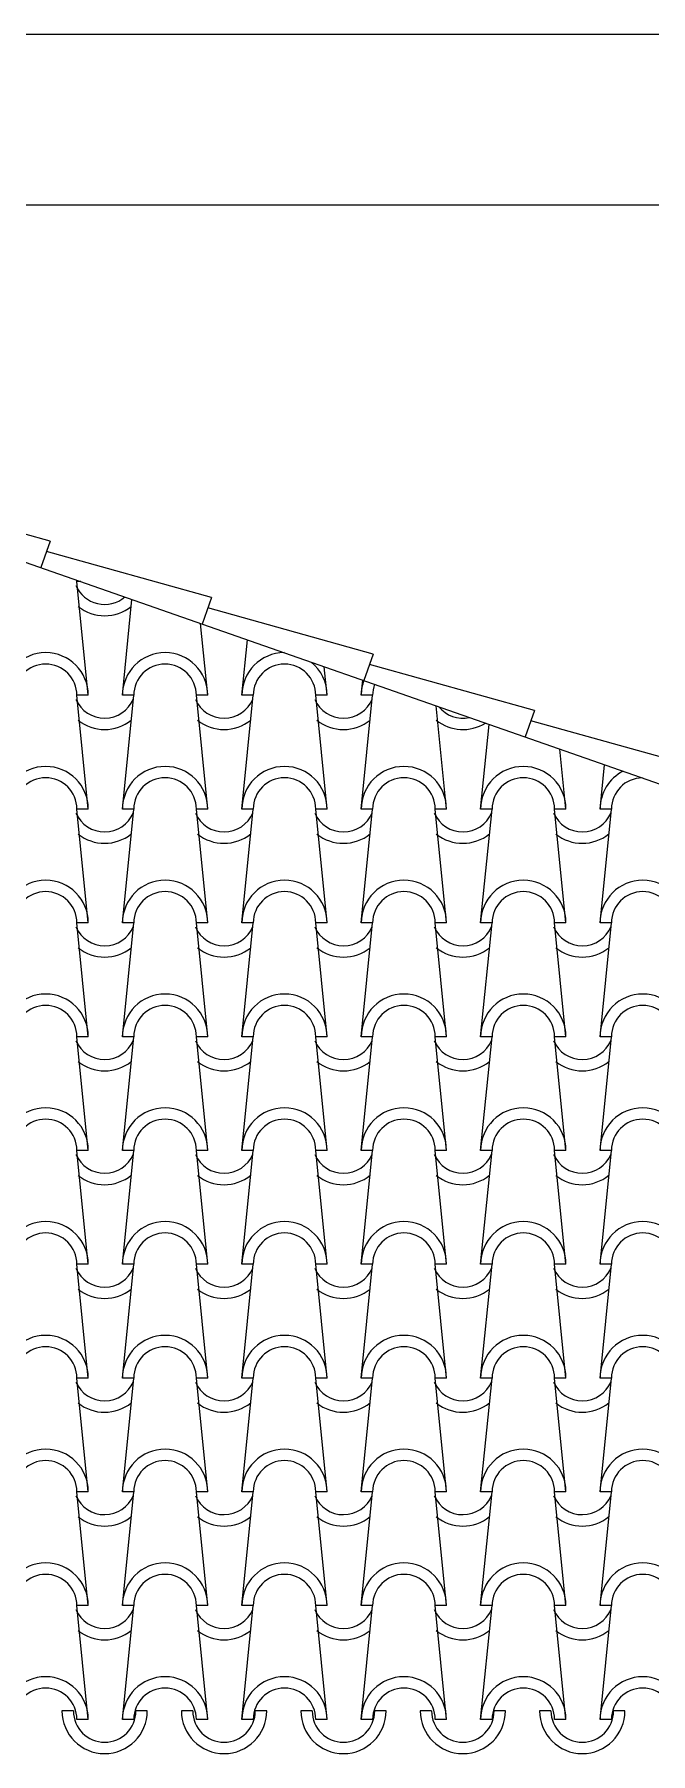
# Model space of a CAD drawing. Extents: x 3.3 to 78.4, y -0.4 to 40.7.
# Drawn here: x 47.521 to 48.605, y 37.176 to 40.198 of the extents above; entities that cross this region are included whole.
import ezdxf

# ---------------------------------------------------------------- set-up
doc = ezdxf.new("R2010")
doc.units = 0
doc.header["$MEASUREMENT"] = 0
for name, color, linetype in [('1', 1, 'CONTINUOUS'), ('2', 2, 'CONTINUOUS'), ('3', 3, 'CONTINUOUS'), ('ALVENARIA', 7, 'CONTINUOUS'), ('COTAS', 1, 'CONTINUOUS')]:
    doc.layers.add(name, color=color, linetype=linetype)

msp = doc.modelspace()

# ---------------------------------------------------------------- linework, layer by layer
at = {"layer": '1'}
for p, q in [((46.9746, 39.4553), (53.4959, 37.1771)), ((47.5489, 39.3069), (47.2586, 39.3879)), ((47.5489, 39.3069), (47.5326, 39.2603)), ((47.8329, 39.2077), (47.5425, 39.2887)), ((47.8329, 39.2077), (47.8166, 39.1611)), ((48.1168, 39.1085), (47.8265, 39.1895)), ((48.1168, 39.1085), (48.1006, 39.0619)), ((48.4008, 39.0093), (48.1105, 39.0903)), ((48.4008, 39.0093), (48.3845, 38.9627)), ((48.6848, 38.9101), (48.3944, 38.9911))]:
    msp.add_line(p, q, dxfattribs=at)
at = {"layer": '2', "linetype": 'Continuous'}
for p, q in [((47.6027, 39.2359), (47.5961, 39.2359)), ((47.6161, 39.0359), (47.5961, 39.2359)), ((47.6761, 39.0359), (47.6929, 39.2043)), ((47.8261, 39.0359), (47.8134, 39.1622)), ((47.8861, 39.0359), (47.8958, 39.1335)), ((48.0361, 39.0359), (48.031, 39.0862)), ((48.0961, 39.0359), (48.0987, 39.0626)), ((47.6161, 38.8359), (47.5961, 39.0359)), ((47.6161, 39.0359), (47.5961, 39.0359)), ((47.6761, 38.8359), (47.6961, 39.0359)), ((47.6961, 39.0359), (47.6761, 39.0359)), ((47.8261, 38.8359), (47.8061, 39.0359)), ((47.8261, 39.0359), (47.8061, 39.0359)), ((47.8861, 38.8359), (47.9061, 39.0359)), ((47.9061, 39.0359), (47.8861, 39.0359)), ((48.0361, 38.8359), (48.0161, 39.0359)), ((48.0361, 39.0359), (48.0161, 39.0359)), ((48.0961, 38.8359), (48.1161, 39.0359)), ((48.1161, 39.0359), (48.0961, 39.0359)), ((48.2461, 38.8359), (48.2279, 39.0174)), ((48.3061, 38.8359), (48.321, 38.9849)), ((48.4561, 38.8359), (48.4455, 38.9414)), ((48.5161, 38.8359), (48.5239, 38.914)), ((47.6161, 38.6359), (47.5961, 38.8359)), ((47.6161, 38.8359), (47.5961, 38.8359)), ((47.6761, 38.6359), (47.6961, 38.8359)), ((47.6961, 38.8359), (47.6761, 38.8359)), ((47.8261, 38.6359), (47.8061, 38.8359)), ((47.8261, 38.8359), (47.8061, 38.8359)), ((47.8861, 38.6359), (47.9061, 38.8359)), ((47.9061, 38.8359), (47.8861, 38.8359)), ((48.0361, 38.6359), (48.0161, 38.8359)), ((48.0361, 38.8359), (48.0161, 38.8359)), ((48.0961, 38.6359), (48.1161, 38.8359)), ((48.1161, 38.8359), (48.0961, 38.8359)), ((48.2461, 38.6359), (48.2261, 38.8359)), ((48.2461, 38.8359), (48.2261, 38.8359)), ((48.3061, 38.6359), (48.3261, 38.8359)), ((48.3261, 38.8359), (48.3061, 38.8359)), ((48.4561, 38.6359), (48.4361, 38.8359)), ((48.4561, 38.8359), (48.4361, 38.8359)), ((48.5161, 38.6359), (48.5361, 38.8359)), ((48.5361, 38.8359), (48.5161, 38.8359)), ((47.6161, 38.4359), (47.5961, 38.6359)), ((47.6161, 38.6359), (47.5961, 38.6359)), ((47.6761, 38.4359), (47.6961, 38.6359)), ((47.6961, 38.6359), (47.6761, 38.6359)), ((47.8261, 38.4359), (47.8061, 38.6359)), ((47.8261, 38.6359), (47.8061, 38.6359)), ((47.8861, 38.4359), (47.9061, 38.6359)), ((47.9061, 38.6359), (47.8861, 38.6359)), ((48.0361, 38.4359), (48.0161, 38.6359)), ((48.0361, 38.6359), (48.0161, 38.6359)), ((48.0961, 38.4359), (48.1161, 38.6359)), ((48.1161, 38.6359), (48.0961, 38.6359)), ((48.2461, 38.4359), (48.2261, 38.6359)), ((48.2461, 38.6359), (48.2261, 38.6359)), ((48.3061, 38.4359), (48.3261, 38.6359)), ((48.3261, 38.6359), (48.3061, 38.6359)), ((48.4561, 38.4359), (48.4361, 38.6359)), ((48.4561, 38.6359), (48.4361, 38.6359)), ((48.5161, 38.4359), (48.5361, 38.6359)), ((48.5361, 38.6359), (48.5161, 38.6359)), ((47.6161, 38.2359), (47.5961, 38.4359)), ((47.6161, 38.4359), (47.5961, 38.4359)), ((47.6761, 38.2359), (47.6961, 38.4359)), ((47.6961, 38.4359), (47.6761, 38.4359)), ((47.8261, 38.2359), (47.8061, 38.4359)), ((47.8261, 38.4359), (47.8061, 38.4359)), ((47.8861, 38.2359), (47.9061, 38.4359)), ((47.9061, 38.4359), (47.8861, 38.4359)), ((48.0361, 38.2359), (48.0161, 38.4359)), ((48.0361, 38.4359), (48.0161, 38.4359)), ((48.0961, 38.2359), (48.1161, 38.4359)), ((48.1161, 38.4359), (48.0961, 38.4359)), ((48.2461, 38.2359), (48.2261, 38.4359)), ((48.2461, 38.4359), (48.2261, 38.4359)), ((48.3061, 38.2359), (48.3261, 38.4359)), ((48.3261, 38.4359), (48.3061, 38.4359)), ((48.4561, 38.2359), (48.4361, 38.4359)), ((48.4561, 38.4359), (48.4361, 38.4359)), ((48.5161, 38.2359), (48.5361, 38.4359)), ((48.5361, 38.4359), (48.5161, 38.4359)), ((47.6161, 38.2359), (47.5961, 38.2359)), ((47.6161, 38.0359), (47.5961, 38.2359)), ((47.6961, 38.2359), (47.6761, 38.2359)), ((47.6761, 38.0359), (47.6961, 38.2359)), ((47.8261, 38.2359), (47.8061, 38.2359)), ((47.8261, 38.0359), (47.8061, 38.2359)), ((47.9061, 38.2359), (47.8861, 38.2359)), ((47.8861, 38.0359), (47.9061, 38.2359)), ((48.0361, 38.2359), (48.0161, 38.2359)), ((48.0361, 38.0359), (48.0161, 38.2359)), ((48.1161, 38.2359), (48.0961, 38.2359)), ((48.0961, 38.0359), (48.1161, 38.2359)), ((48.2461, 38.2359), (48.2261, 38.2359)), ((48.2461, 38.0359), (48.2261, 38.2359)), ((48.3261, 38.2359), (48.3061, 38.2359)), ((48.3061, 38.0359), (48.3261, 38.2359)), ((48.4561, 38.2359), (48.4361, 38.2359)), ((48.4561, 38.0359), (48.4361, 38.2359)), ((48.5361, 38.2359), (48.5161, 38.2359)), ((48.5161, 38.0359), (48.5361, 38.2359)), ((47.6161, 38.0359), (47.5961, 38.0359)), ((47.6161, 37.8359), (47.5961, 38.0359)), ((47.6961, 38.0359), (47.6761, 38.0359)), ((47.6761, 37.8359), (47.6961, 38.0359)), ((47.8261, 38.0359), (47.8061, 38.0359)), ((47.8261, 37.8359), (47.8061, 38.0359)), ((47.9061, 38.0359), (47.8861, 38.0359)), ((47.8861, 37.8359), (47.9061, 38.0359)), ((48.0361, 38.0359), (48.0161, 38.0359)), ((48.0361, 37.8359), (48.0161, 38.0359)), ((48.1161, 38.0359), (48.0961, 38.0359)), ((48.0961, 37.8359), (48.1161, 38.0359)), ((48.2461, 38.0359), (48.2261, 38.0359)), ((48.2461, 37.8359), (48.2261, 38.0359)), ((48.3261, 38.0359), (48.3061, 38.0359)), ((48.3061, 37.8359), (48.3261, 38.0359)), ((48.4561, 38.0359), (48.4361, 38.0359)), ((48.4561, 37.8359), (48.4361, 38.0359)), ((48.5361, 38.0359), (48.5161, 38.0359)), ((48.5161, 37.8359), (48.5361, 38.0359)), ((47.6161, 37.8359), (47.5961, 37.8359)), ((47.6161, 37.6359), (47.5961, 37.8359)), ((47.6961, 37.8359), (47.6761, 37.8359)), ((47.6761, 37.6359), (47.6961, 37.8359)), ((47.8261, 37.8359), (47.8061, 37.8359)), ((47.8261, 37.6359), (47.8061, 37.8359)), ((47.9061, 37.8359), (47.8861, 37.8359)), ((47.8861, 37.6359), (47.9061, 37.8359)), ((48.0361, 37.8359), (48.0161, 37.8359)), ((48.0361, 37.6359), (48.0161, 37.8359)), ((48.1161, 37.8359), (48.0961, 37.8359)), ((48.0961, 37.6359), (48.1161, 37.8359)), ((48.2461, 37.8359), (48.2261, 37.8359)), ((48.2461, 37.6359), (48.2261, 37.8359)), ((48.3261, 37.8359), (48.3061, 37.8359)), ((48.3061, 37.6359), (48.3261, 37.8359)), ((48.4561, 37.8359), (48.4361, 37.8359)), ((48.4561, 37.6359), (48.4361, 37.8359)), ((48.5361, 37.8359), (48.5161, 37.8359)), ((48.5161, 37.6359), (48.5361, 37.8359)), ((47.6161, 37.4359), (47.5961, 37.6359)), ((47.6161, 37.6359), (47.5961, 37.6359)), ((47.6761, 37.4359), (47.6961, 37.6359)), ((47.6961, 37.6359), (47.6761, 37.6359)), ((47.8261, 37.4359), (47.8061, 37.6359)), ((47.8261, 37.6359), (47.8061, 37.6359)), ((47.8861, 37.4359), (47.9061, 37.6359)), ((47.9061, 37.6359), (47.8861, 37.6359)), ((48.0361, 37.4359), (48.0161, 37.6359)), ((48.0361, 37.6359), (48.0161, 37.6359)), ((48.0961, 37.4359), (48.1161, 37.6359)), ((48.1161, 37.6359), (48.0961, 37.6359)), ((48.2461, 37.4359), (48.2261, 37.6359)), ((48.2461, 37.6359), (48.2261, 37.6359)), ((48.3061, 37.4359), (48.3261, 37.6359)), ((48.3261, 37.6359), (48.3061, 37.6359)), ((48.4561, 37.4359), (48.4361, 37.6359)), ((48.4561, 37.6359), (48.4361, 37.6359)), ((48.5161, 37.4359), (48.5361, 37.6359)), ((48.5361, 37.6359), (48.5161, 37.6359)), ((47.6161, 37.2359), (47.5961, 37.4359)), ((47.6161, 37.4359), (47.5961, 37.4359)), ((47.6761, 37.2359), (47.6961, 37.4359)), ((47.6961, 37.4359), (47.6761, 37.4359)), ((47.8261, 37.2359), (47.8061, 37.4359)), ((47.8261, 37.4359), (47.8061, 37.4359)), ((47.8861, 37.2359), (47.9061, 37.4359)), ((47.9061, 37.4359), (47.8861, 37.4359)), ((48.0361, 37.2359), (48.0161, 37.4359)), ((48.0361, 37.4359), (48.0161, 37.4359)), ((48.0961, 37.2359), (48.1161, 37.4359)), ((48.1161, 37.4359), (48.0961, 37.4359)), ((48.2461, 37.2359), (48.2261, 37.4359)), ((48.2461, 37.4359), (48.2261, 37.4359)), ((48.3061, 37.2359), (48.3261, 37.4359)), ((48.3261, 37.4359), (48.3061, 37.4359)), ((48.4561, 37.2359), (48.4361, 37.4359)), ((48.4561, 37.4359), (48.4361, 37.4359)), ((48.5161, 37.2359), (48.5361, 37.4359)), ((48.5361, 37.4359), (48.5161, 37.4359))]:
    msp.add_line(p, q, dxfattribs=at)
for centre, radius, start, end in [((47.6448, 39.2508), 0.055, 203.5175, 310.1536), ((47.5411, 39.2359), 0.055, 0, 2.4272), ((47.6448, 39.2508), 0.075, 231.4277, 308.7454), ((47.5411, 39.0359), 0.075, 0, 180), ((47.7511, 39.0359), 0.075, 0, 180), ((47.9611, 39.0359), 0.075, 90.4303, 180), ((47.5411, 39.0359), 0.055, 0, 180), ((47.7511, 39.0359), 0.055, 0, 180), ((47.9611, 39.0359), 0.055, 0, 180), ((47.9611, 39.0359), 0.075, 0, 51.0565), ((48.1711, 39.0359), 0.075, 159.7058, 180), ((48.1711, 39.0359), 0.055, 159.3284, 180), ((47.6448, 39.0508), 0.055, 203.5175, 337.0429), ((47.8548, 39.0508), 0.055, 203.5175, 337.0429), ((48.0648, 39.0508), 0.055, 203.5175, 337.0429), ((48.2748, 39.0508), 0.055, 219.3575, 282.1293), ((47.6448, 39.0508), 0.075, 231.4277, 308.7454), ((47.8548, 39.0508), 0.075, 231.4277, 308.7454), ((48.0648, 39.0508), 0.075, 231.4277, 308.7454), ((48.2748, 39.0508), 0.075, 231.4277, 301.9855), ((47.5411, 38.8359), 0.075, 0, 180), ((47.5411, 38.8359), 0.055, 0, 180), ((47.7511, 38.8359), 0.075, 0, 180), ((47.7511, 38.8359), 0.055, 0, 180), ((47.9611, 38.8359), 0.075, 0, 180), ((47.9611, 38.8359), 0.055, 0, 180), ((48.1711, 38.8359), 0.075, 0, 180), ((48.1711, 38.8359), 0.055, 0, 180), ((48.3811, 38.8359), 0.075, 0, 180), ((48.3811, 38.8359), 0.055, 0, 180), ((48.5911, 38.8359), 0.075, 117.216, 180), ((48.5911, 38.8359), 0.055, 90.836, 180), ((47.6448, 38.8508), 0.055, 203.5175, 337.0429), ((47.8548, 38.8508), 0.055, 203.5175, 337.0429), ((48.0648, 38.8508), 0.055, 203.5175, 337.0429), ((48.2748, 38.8508), 0.055, 203.5175, 337.0429), ((48.4848, 38.8508), 0.055, 203.5175, 337.0429), ((47.6448, 38.8508), 0.075, 231.4277, 308.7454), ((47.8548, 38.8508), 0.075, 231.4277, 308.7454), ((48.0648, 38.8508), 0.075, 231.4277, 308.7454), ((48.2748, 38.8508), 0.075, 231.4277, 308.7454), ((48.4848, 38.8508), 0.075, 231.4277, 308.7454), ((47.5411, 38.6359), 0.075, 0, 180), ((47.7511, 38.6359), 0.075, 0, 180), ((47.9611, 38.6359), 0.075, 0, 180), ((48.1711, 38.6359), 0.075, 0, 180), ((48.3811, 38.6359), 0.075, 0, 180), ((48.5911, 38.6359), 0.075, 0, 180), ((47.5411, 38.6359), 0.055, 0, 180), ((47.7511, 38.6359), 0.055, 0, 180), ((47.9611, 38.6359), 0.055, 0, 180), ((48.1711, 38.6359), 0.055, 0, 180), ((48.3811, 38.6359), 0.055, 0, 180), ((48.5911, 38.6359), 0.055, 0, 180), ((47.6448, 38.6508), 0.055, 203.5175, 337.0429), ((47.8548, 38.6508), 0.055, 203.5175, 337.0429), ((48.0648, 38.6508), 0.055, 203.5175, 337.0429), ((48.2748, 38.6508), 0.055, 203.5175, 337.0429), ((48.4848, 38.6508), 0.055, 203.5175, 337.0429), ((47.6448, 38.6508), 0.075, 231.4277, 308.7454), ((47.8548, 38.6508), 0.075, 231.4277, 308.7454), ((48.0648, 38.6508), 0.075, 231.4277, 308.7454), ((48.2748, 38.6508), 0.075, 231.4277, 308.7454), ((48.4848, 38.6508), 0.075, 231.4277, 308.7454), ((47.5411, 38.4359), 0.075, 0, 180), ((47.7511, 38.4359), 0.075, 0, 180), ((47.9611, 38.4359), 0.075, 0, 180), ((48.1711, 38.4359), 0.075, 0, 180), ((48.3811, 38.4359), 0.075, 0, 180), ((48.5911, 38.4359), 0.075, 0, 180), ((47.5411, 38.4359), 0.055, 0, 180), ((47.7511, 38.4359), 0.055, 0, 180), ((47.9611, 38.4359), 0.055, 0, 180), ((48.1711, 38.4359), 0.055, 0, 180), ((48.3811, 38.4359), 0.055, 0, 180), ((48.5911, 38.4359), 0.055, 0, 180), ((47.6448, 38.4508), 0.055, 203.5175, 337.0429), ((47.8548, 38.4508), 0.055, 203.5175, 337.0429), ((48.0648, 38.4508), 0.055, 203.5175, 337.0429), ((48.2748, 38.4508), 0.055, 203.5175, 337.0429), ((48.4848, 38.4508), 0.055, 203.5175, 337.0429), ((47.6448, 38.4508), 0.075, 231.4277, 308.7454), ((47.8548, 38.4508), 0.075, 231.4277, 308.7454), ((48.0648, 38.4508), 0.075, 231.4277, 308.7454), ((48.2748, 38.4508), 0.075, 231.4277, 308.7454), ((48.4848, 38.4508), 0.075, 231.4277, 308.7454), ((47.5411, 38.2359), 0.075, 0, 180), ((47.5411, 38.2359), 0.055, 0, 180), ((47.7511, 38.2359), 0.075, 0, 180), ((47.7511, 38.2359), 0.055, 0, 180), ((47.9611, 38.2359), 0.075, 0, 180), ((47.9611, 38.2359), 0.055, 0, 180), ((48.1711, 38.2359), 0.075, 0, 180), ((48.1711, 38.2359), 0.055, 0, 180), ((48.3811, 38.2359), 0.075, 0, 180), ((48.3811, 38.2359), 0.055, 0, 180), ((48.5911, 38.2359), 0.075, 0, 180), ((48.5911, 38.2359), 0.055, 0, 180), ((47.6448, 38.2508), 0.055, 203.5175, 337.0429), ((47.8548, 38.2508), 0.055, 203.5175, 337.0429), ((48.0648, 38.2508), 0.055, 203.5175, 337.0429), ((48.2748, 38.2508), 0.055, 203.5175, 337.0429), ((48.4848, 38.2508), 0.055, 203.5175, 337.0429), ((47.6448, 38.2508), 0.075, 231.4277, 308.7454), ((47.8548, 38.2508), 0.075, 231.4277, 308.7454), ((48.0648, 38.2508), 0.075, 231.4277, 308.7454), ((48.2748, 38.2508), 0.075, 231.4277, 308.7454), ((48.4848, 38.2508), 0.075, 231.4277, 308.7454), ((47.5411, 38.0359), 0.075, 0, 180), ((47.7511, 38.0359), 0.075, 0, 180), ((47.9611, 38.0359), 0.075, 0, 180), ((48.1711, 38.0359), 0.075, 0, 180), ((48.3811, 38.0359), 0.075, 0, 180), ((48.5911, 38.0359), 0.075, 0, 180), ((47.5411, 38.0359), 0.055, 0, 180), ((47.7511, 38.0359), 0.055, 0, 180), ((47.9611, 38.0359), 0.055, 0, 180), ((48.1711, 38.0359), 0.055, 0, 180), ((48.3811, 38.0359), 0.055, 0, 180), ((48.5911, 38.0359), 0.055, 0, 180), ((47.6448, 38.0508), 0.055, 203.5175, 337.0429), ((47.8548, 38.0508), 0.055, 203.5175, 337.0429), ((48.0648, 38.0508), 0.055, 203.5175, 337.0429), ((48.2748, 38.0508), 0.055, 203.5175, 337.0429), ((48.4848, 38.0508), 0.055, 203.5175, 337.0429), ((47.6448, 38.0508), 0.075, 231.4277, 308.7454), ((47.8548, 38.0508), 0.075, 231.4277, 308.7454), ((48.0648, 38.0508), 0.075, 231.4277, 308.7454), ((48.2748, 38.0508), 0.075, 231.4277, 308.7454), ((48.4848, 38.0508), 0.075, 231.4277, 308.7454), ((47.5411, 37.8359), 0.075, 0, 180), ((47.7511, 37.8359), 0.075, 0, 180), ((47.9611, 37.8359), 0.075, 0, 180), ((48.1711, 37.8359), 0.075, 0, 180), ((48.3811, 37.8359), 0.075, 0, 180), ((48.5911, 37.8359), 0.075, 0, 180), ((47.5411, 37.8359), 0.055, 0, 180), ((47.7511, 37.8359), 0.055, 0, 180), ((47.9611, 37.8359), 0.055, 0, 180), ((48.1711, 37.8359), 0.055, 0, 180), ((48.3811, 37.8359), 0.055, 0, 180), ((48.5911, 37.8359), 0.055, 0, 180), ((47.6448, 37.8508), 0.055, 203.5175, 337.0429), ((47.8548, 37.8508), 0.055, 203.5175, 337.0429), ((48.0648, 37.8508), 0.055, 203.5175, 337.0429), ((48.2748, 37.8508), 0.055, 203.5175, 337.0429), ((48.4848, 37.8508), 0.055, 203.5175, 337.0429), ((47.6448, 37.8508), 0.075, 231.4277, 308.7454), ((47.8548, 37.8508), 0.075, 231.4277, 308.7454), ((48.0648, 37.8508), 0.075, 231.4277, 308.7454), ((48.2748, 37.8508), 0.075, 231.4277, 308.7454), ((48.4848, 37.8508), 0.075, 231.4277, 308.7454), ((47.5411, 37.6359), 0.075, 0, 180), ((47.5411, 37.6359), 0.055, 0, 180), ((47.7511, 37.6359), 0.075, 0, 180), ((47.7511, 37.6359), 0.055, 0, 180), ((47.9611, 37.6359), 0.075, 0, 180), ((47.9611, 37.6359), 0.055, 0, 180), ((48.1711, 37.6359), 0.075, 0, 180), ((48.1711, 37.6359), 0.055, 0, 180), ((48.3811, 37.6359), 0.075, 0, 180), ((48.3811, 37.6359), 0.055, 0, 180), ((48.5911, 37.6359), 0.075, 0, 180), ((48.5911, 37.6359), 0.055, 0, 180), ((47.6448, 37.6508), 0.055, 203.5175, 337.0429), ((47.8548, 37.6508), 0.055, 203.5175, 337.0429), ((48.0648, 37.6508), 0.055, 203.5175, 337.0429), ((48.2748, 37.6508), 0.055, 203.5175, 337.0429), ((48.4848, 37.6508), 0.055, 203.5175, 337.0429), ((47.6448, 37.6508), 0.075, 231.4277, 308.7454), ((47.8548, 37.6508), 0.075, 231.4277, 308.7454), ((48.0648, 37.6508), 0.075, 231.4277, 308.7454), ((48.2748, 37.6508), 0.075, 231.4277, 308.7454), ((48.4848, 37.6508), 0.075, 231.4277, 308.7454), ((47.5411, 37.4359), 0.075, 0, 180), ((47.7511, 37.4359), 0.075, 0, 180), ((47.9611, 37.4359), 0.075, 0, 180), ((48.1711, 37.4359), 0.075, 0, 180), ((48.3811, 37.4359), 0.075, 0, 180), ((48.5911, 37.4359), 0.075, 0, 180), ((47.5411, 37.4359), 0.055, 0, 180), ((47.7511, 37.4359), 0.055, 0, 180), ((47.9611, 37.4359), 0.055, 0, 180), ((48.1711, 37.4359), 0.055, 0, 180), ((48.3811, 37.4359), 0.055, 0, 180), ((48.5911, 37.4359), 0.055, 0, 180), ((47.6448, 37.4508), 0.055, 203.5175, 337.0429), ((47.8548, 37.4508), 0.055, 203.5175, 337.0429), ((48.0648, 37.4508), 0.055, 203.5175, 337.0429), ((48.2748, 37.4508), 0.055, 203.5175, 337.0429), ((48.4848, 37.4508), 0.055, 203.5175, 337.0429), ((47.6448, 37.4508), 0.075, 231.4277, 308.7454), ((47.8548, 37.4508), 0.075, 231.4277, 308.7454), ((48.0648, 37.4508), 0.075, 231.4277, 308.7454), ((48.2748, 37.4508), 0.075, 231.4277, 308.7454), ((48.4848, 37.4508), 0.075, 231.4277, 308.7454)]:
    msp.add_arc(centre, radius, start, end, dxfattribs=at)
at = {"layer": '3', "linetype": 'Continuous'}
for p, q in [((47.5898, 37.2508), (47.5698, 37.2508)), ((47.6161, 37.2359), (47.5961, 37.2359)), ((47.6961, 37.2359), (47.6761, 37.2359)), ((47.7198, 37.2508), (47.6998, 37.2508)), ((47.7998, 37.2508), (47.7798, 37.2508)), ((47.8261, 37.2359), (47.8061, 37.2359)), ((47.9061, 37.2359), (47.8861, 37.2359)), ((47.9298, 37.2508), (47.9098, 37.2508)), ((48.0098, 37.2508), (47.9898, 37.2508)), ((48.0361, 37.2359), (48.0161, 37.2359)), ((48.1161, 37.2359), (48.0961, 37.2359)), ((48.1398, 37.2508), (48.1198, 37.2508)), ((48.2198, 37.2508), (48.1998, 37.2508)), ((48.2461, 37.2359), (48.2261, 37.2359)), ((48.3261, 37.2359), (48.3061, 37.2359)), ((48.3498, 37.2508), (48.3298, 37.2508)), ((48.4298, 37.2508), (48.4098, 37.2508)), ((48.4561, 37.2359), (48.4361, 37.2359)), ((48.5361, 37.2359), (48.5161, 37.2359)), ((48.5598, 37.2508), (48.5398, 37.2508))]:
    msp.add_line(p, q, dxfattribs=at)
for centre, radius, start, end in [((47.5411, 37.2359), 0.075, 0, 180), ((47.5411, 37.2359), 0.055, 0, 180), ((47.7511, 37.2359), 0.075, 0, 180), ((47.7511, 37.2359), 0.055, 0, 180), ((47.9611, 37.2359), 0.075, 0, 180), ((47.9611, 37.2359), 0.055, 0, 180), ((48.1711, 37.2359), 0.075, 0, 180), ((48.1711, 37.2359), 0.055, 0, 180), ((48.3811, 37.2359), 0.075, 0, 180), ((48.3811, 37.2359), 0.055, 0, 180), ((48.5911, 37.2359), 0.075, 0, 180), ((48.5911, 37.2359), 0.055, 0, 180), ((47.6448, 37.2508), 0.075, 180, 0), ((47.6448, 37.2508), 0.055, 180, 0), ((47.8548, 37.2508), 0.075, 180, 0), ((47.8548, 37.2508), 0.055, 180, 0), ((48.0648, 37.2508), 0.075, 180, 0), ((48.0648, 37.2508), 0.055, 180, 0), ((48.2748, 37.2508), 0.075, 180, 0), ((48.2748, 37.2508), 0.055, 180, 0), ((48.4848, 37.2508), 0.075, 180, 0), ((48.4848, 37.2508), 0.055, 180, 0)]:
    msp.add_arc(centre, radius, start, end, dxfattribs=at)
at = {"layer": 'ALVENARIA'}
msp.add_line((78.1353, 39.8976), (38.02, 39.8976), dxfattribs=at)
at = {"layer": 'COTAS'}
msp.add_line((78.4353, 40.1976), (37.72, 40.1976), dxfattribs=at)

doc.saveas('drawing.dxf')
